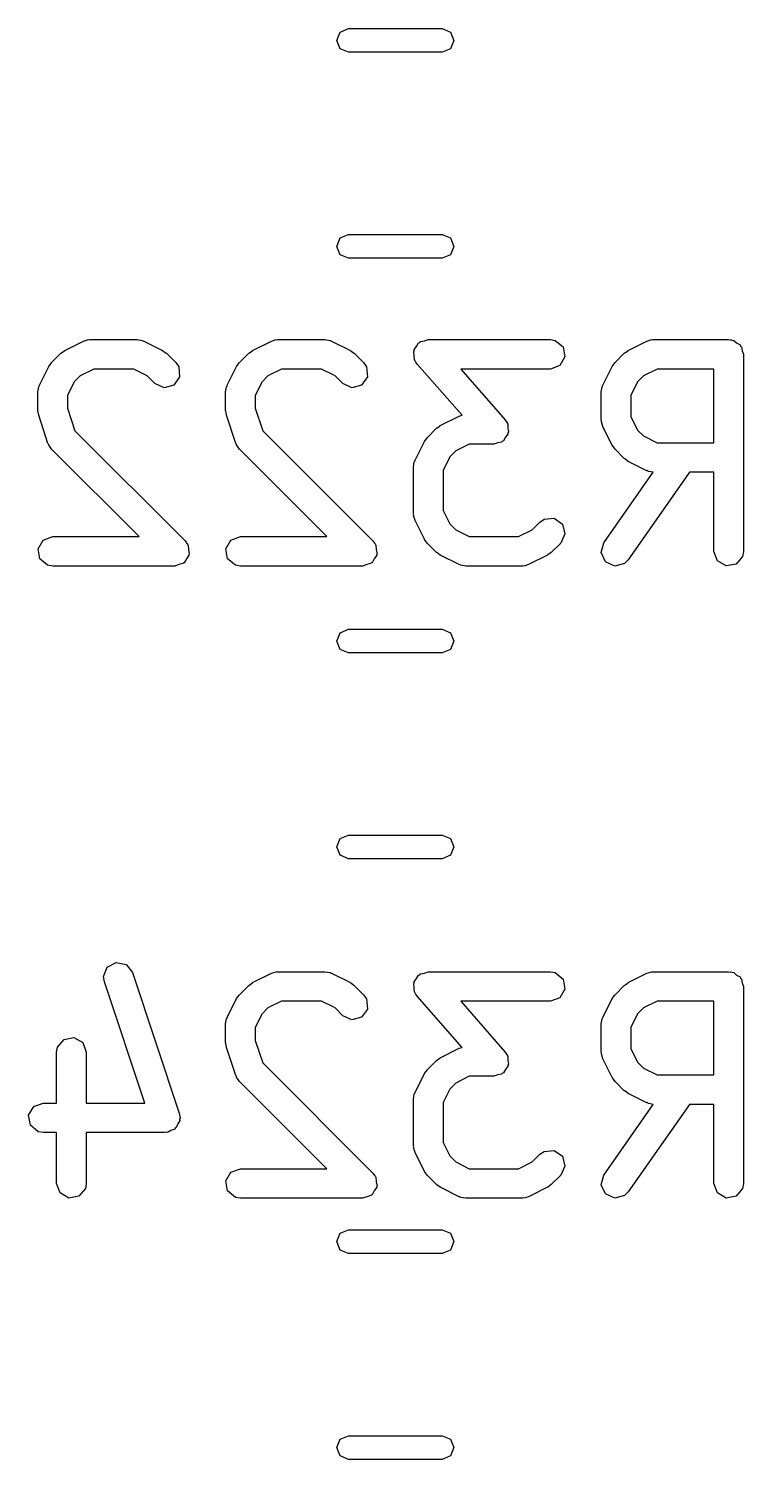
# Model space of a CAD drawing. Extents: x 109 to 192, y -153 to -42.
# Drawn here: x 148.25 to 151.88, y -97.1 to -89.84 of the extents above; entities that cross this region are included whole.
import ezdxf

# ---------------------------------------------------------------- set-up
doc = ezdxf.new("R2010")
doc.units = 0
doc.layers.add('BLACK', color=7, linetype='CONTINUOUS')

msp = doc.modelspace()

# ---------------------------------------------------------------- linework, layer by layer
at = {"layer": 'BLACK', "linetype": 'CONTINUOUS'}
for p, q in [((149.817, -89.9015), (149.834, -89.8591)), ((149.834, -89.8591), (149.877, -89.8415)), ((149.877, -89.8415), (150.351, -89.8415)), ((150.351, -89.8415), (150.394, -89.8591)), ((150.394, -89.8591), (150.411, -89.9015)), ((149.834, -89.9439), (149.817, -89.9015)), ((149.877, -89.9615), (149.834, -89.9439)), ((150.351, -89.9615), (149.877, -89.9615)), ((150.394, -89.9439), (150.351, -89.9615)), ((150.411, -89.9015), (150.394, -89.9439)), ((149.817, -90.9465), (149.834, -90.9041)), ((149.834, -90.9041), (149.877, -90.8865)), ((149.877, -90.8865), (150.351, -90.8865)), ((150.351, -90.8865), (150.394, -90.9041)), ((150.394, -90.9041), (150.411, -90.9465)), ((149.834, -90.9889), (149.817, -90.9465)), ((150.411, -90.9465), (150.394, -90.9889)), ((149.877, -91.0065), (149.834, -90.9889)), ((150.351, -91.0065), (149.877, -91.0065)), ((150.394, -90.9889), (150.351, -91.0065)), ((148.418, -91.489), (148.436, -91.4761)), ((148.436, -91.4761), (148.438, -91.4749)), ((148.438, -91.4749), (148.533, -91.4273)), ((148.533, -91.4273), (148.558, -91.4199)), ((148.558, -91.4199), (148.562, -91.4209)), ((148.562, -91.4209), (148.566, -91.4194)), ((148.566, -91.4194), (148.804, -91.4194)), ((148.804, -91.4194), (148.83, -91.4239)), ((148.83, -91.4239), (148.834, -91.4268)), ((148.834, -91.4268), (148.838, -91.4273)), ((148.838, -91.4273), (148.933, -91.4749)), ((148.933, -91.4749), (148.951, -91.4883)), ((148.951, -91.4883), (148.953, -91.489)), ((149.37, -91.489), (149.389, -91.4761)), ((149.389, -91.4761), (149.39, -91.4749)), ((149.39, -91.4749), (149.485, -91.4273)), ((149.485, -91.4273), (149.51, -91.4199)), ((149.51, -91.4199), (149.515, -91.4209)), ((149.515, -91.4209), (149.519, -91.4194)), ((149.519, -91.4194), (149.757, -91.4194)), ((149.757, -91.4194), (149.783, -91.4239)), ((149.783, -91.4239), (149.786, -91.4268)), ((149.786, -91.4268), (149.79, -91.4273)), ((149.79, -91.4273), (149.886, -91.4749)), ((149.886, -91.4749), (149.904, -91.4883)), ((149.904, -91.4883), (149.905, -91.489)), ((150.207, -91.4814), (150.21, -91.4762)), ((150.21, -91.5013), (150.207, -91.4814)), ((150.21, -91.4702), (150.222, -91.4544)), ((150.21, -91.4762), (150.21, -91.4702)), ((150.222, -91.4544), (150.232, -91.4369)), ((150.232, -91.4369), (150.238, -91.4349)), ((150.238, -91.4349), (150.242, -91.4302)), ((150.242, -91.4302), (150.262, -91.4263)), ((150.262, -91.4263), (150.281, -91.4194)), ((150.281, -91.4194), (150.9, -91.4194)), ((150.9, -91.4194), (150.925, -91.4239)), ((150.925, -91.4239), (150.965, -91.4569)), ((150.965, -91.4569), (150.974, -91.5074)), ((151.275, -91.489), (151.294, -91.4761)), ((151.294, -91.4761), (151.295, -91.4749)), ((151.295, -91.4749), (151.39, -91.4273)), ((151.39, -91.4273), (151.415, -91.4199)), ((151.415, -91.4199), (151.419, -91.4209)), ((151.419, -91.4209), (151.424, -91.4194)), ((151.424, -91.4194), (151.804, -91.4194)), ((151.804, -91.4194), (151.814, -91.4211)), ((151.814, -91.4211), (151.817, -91.4205)), ((151.817, -91.4205), (151.82, -91.4222)), ((151.82, -91.4222), (151.83, -91.4239)), ((151.83, -91.4239), (151.845, -91.4364)), ((151.845, -91.4364), (151.862, -91.4462)), ((151.862, -91.4462), (151.864, -91.4525)), ((151.864, -91.4525), (151.869, -91.4569)), ((151.869, -91.4569), (151.873, -91.4761)), ((151.873, -91.4761), (151.879, -91.4944)), ((148.309, -91.6513), (148.356, -91.5561)), ((148.356, -91.5561), (148.37, -91.5381)), ((148.37, -91.5366), (148.418, -91.489)), ((148.37, -91.5381), (148.37, -91.5366)), ((148.953, -91.489), (149, -91.5366)), ((149, -91.5366), (149.015, -91.5579)), ((149.015, -91.5579), (149.02, -91.609)), ((149.261, -91.6513), (149.309, -91.5561)), ((149.309, -91.5561), (149.322, -91.5381)), ((149.322, -91.5381), (149.323, -91.5366)), ((149.323, -91.5366), (149.37, -91.489)), ((149.905, -91.489), (149.953, -91.5366)), ((149.953, -91.5366), (149.968, -91.5579)), ((149.968, -91.5579), (149.972, -91.609)), ((150.211, -91.5215), (150.21, -91.5013)), ((150.215, -91.5288), (150.211, -91.5215)), ((150.216, -91.5319), (150.215, -91.5288)), ((150.218, -91.5341), (150.216, -91.5319)), ((150.224, -91.5438), (150.218, -91.5341)), ((150.452, -91.804), (150.224, -91.5438)), ((150.948, -91.5518), (150.9, -91.5694)), ((150.974, -91.5074), (150.948, -91.5518)), ((151.166, -91.6513), (151.214, -91.5561)), ((151.214, -91.5561), (151.227, -91.5381)), ((151.227, -91.5381), (151.228, -91.5366)), ((151.228, -91.5366), (151.275, -91.489)), ((151.879, -91.4944), (151.879, -92.4944)), ((148.516, -91.6036), (148.485, -91.634)), ((148.584, -91.5694), (148.516, -91.6036)), ((148.787, -91.5694), (148.584, -91.5694)), ((148.855, -91.6036), (148.787, -91.5694)), ((148.894, -91.6427), (148.855, -91.6036)), ((149.02, -91.609), (148.99, -91.6511)), ((149.468, -91.6036), (149.438, -91.634)), ((149.536, -91.5694), (149.468, -91.6036)), ((149.739, -91.5694), (149.536, -91.5694)), ((149.808, -91.6036), (149.739, -91.5694)), ((149.847, -91.6427), (149.808, -91.6036)), ((149.972, -91.609), (149.943, -91.6511)), ((150.9, -91.5694), (150.446, -91.5694)), ((150.446, -91.5694), (150.67, -91.8259)), ((151.373, -91.6036), (151.342, -91.634)), ((151.441, -91.5694), (151.373, -91.6036)), ((151.729, -91.5694), (151.441, -91.5694)), ((151.729, -91.9432), (151.729, -91.5694)), ((148.301, -91.6849), (148.305, -91.6592)), ((148.301, -91.7801), (148.301, -91.6849)), ((148.305, -91.6592), (148.308, -91.6558)), ((148.308, -91.6558), (148.309, -91.6513)), ((148.485, -91.634), (148.451, -91.7026)), ((148.451, -91.7026), (148.451, -91.7679)), ((148.941, -91.6643), (148.894, -91.6427)), ((148.99, -91.6511), (148.941, -91.6643)), ((149.253, -91.6849), (149.258, -91.6592)), ((149.253, -91.7801), (149.253, -91.6849)), ((149.258, -91.6592), (149.261, -91.6558)), ((149.261, -91.6558), (149.261, -91.6513)), ((149.438, -91.634), (149.403, -91.7026)), ((149.403, -91.7026), (149.403, -91.7679)), ((149.893, -91.6643), (149.847, -91.6427)), ((149.943, -91.6511), (149.893, -91.6643)), ((151.158, -91.6849), (151.163, -91.6592)), ((151.158, -91.8277), (151.158, -91.6849)), ((151.163, -91.6592), (151.165, -91.6558)), ((151.165, -91.6558), (151.166, -91.6513)), ((151.342, -91.634), (151.308, -91.7026)), ((151.308, -91.7026), (151.308, -91.81)), ((148.451, -91.7679), (148.489, -91.8824)), ((149.403, -91.7679), (149.441, -91.8824)), ((148.301, -91.7816), (148.301, -91.7801)), ((148.305, -91.8038), (148.301, -91.7816)), ((148.352, -91.9467), (148.305, -91.8038)), ((149.254, -91.7816), (149.253, -91.7801)), ((149.257, -91.8038), (149.254, -91.7816)), ((149.305, -91.9467), (149.257, -91.8038)), ((150.342, -91.8559), (150.438, -91.8083)), ((150.438, -91.8083), (150.452, -91.804)), ((150.67, -91.8259), (150.676, -91.8356)), ((150.676, -91.8356), (150.679, -91.8378)), ((150.679, -91.8378), (150.679, -91.8409)), ((150.679, -91.8409), (150.684, -91.8482)), ((150.684, -91.8482), (150.684, -91.8684)), ((151.16, -91.8319), (151.158, -91.8277)), ((151.159, -91.8363), (151.16, -91.8319)), ((151.166, -91.8613), (151.159, -91.8363)), ((151.308, -91.81), (151.342, -91.8785)), ((148.489, -91.8824), (149.048, -92.4413)), ((149.441, -91.8824), (150, -92.4413)), ((150.261, -91.937), (150.275, -91.919)), ((150.275, -91.9175), (150.323, -91.8699)), ((150.275, -91.919), (150.275, -91.9175)), ((150.323, -91.8699), (150.341, -91.8571)), ((150.341, -91.8571), (150.342, -91.8559)), ((150.672, -91.9153), (150.662, -91.9328)), ((150.685, -91.8995), (150.672, -91.9153)), ((150.684, -91.8684), (150.688, -91.8884)), ((150.688, -91.8884), (150.685, -91.8935)), ((150.685, -91.8935), (150.685, -91.8995)), ((151.214, -91.9565), (151.166, -91.8613)), ((151.342, -91.8785), (151.373, -91.9089)), ((151.373, -91.9089), (151.441, -91.9432)), ((148.355, -91.9502), (148.352, -91.9467)), ((148.356, -91.9546), (148.355, -91.9502)), ((148.37, -91.976), (148.356, -91.9546)), ((148.814, -92.4194), (148.37, -91.976)), ((149.308, -91.9502), (149.305, -91.9467)), ((149.308, -91.9546), (149.308, -91.9502)), ((149.323, -91.976), (149.308, -91.9546)), ((149.766, -92.4194), (149.323, -91.976)), ((150.214, -92.0323), (150.261, -91.937)), ((150.42, -91.9846), (150.39, -92.015)), ((150.489, -91.9503), (150.42, -91.9846)), ((150.614, -91.9503), (150.489, -91.9503)), ((150.633, -91.9434), (150.614, -91.9503)), ((150.653, -91.9395), (150.633, -91.9434)), ((150.657, -91.9348), (150.653, -91.9395)), ((150.662, -91.9328), (150.657, -91.9348)), ((151.215, -91.9576), (151.214, -91.9565)), ((151.228, -91.976), (151.215, -91.9576)), ((151.275, -92.0236), (151.228, -91.976)), ((151.441, -91.9432), (151.729, -91.9432)), ((150.206, -92.0658), (150.21, -92.0402)), ((150.206, -92.3039), (150.206, -92.0658)), ((150.21, -92.0402), (150.213, -92.0367)), ((150.213, -92.0367), (150.214, -92.0323)), ((150.39, -92.015), (150.356, -92.0835)), ((151.277, -92.0243), (151.275, -92.0236)), ((151.295, -92.0377), (151.277, -92.0243)), ((151.39, -92.0853), (151.295, -92.0377)), ((150.356, -92.0835), (150.356, -92.2862)), ((151.172, -92.4514), (151.422, -92.093)), ((151.605, -92.0932), (151.294, -92.5374)), ((151.394, -92.0858), (151.39, -92.0853)), ((151.398, -92.0887), (151.394, -92.0858)), ((151.422, -92.093), (151.398, -92.0887)), ((151.729, -92.0932), (151.605, -92.0932)), ((151.729, -92.4944), (151.729, -92.0932)), ((150.356, -92.2862), (150.39, -92.3547)), ((150.207, -92.3081), (150.206, -92.3039)), ((150.206, -92.3125), (150.207, -92.3081)), ((150.214, -92.3374), (150.206, -92.3125)), ((150.261, -92.4327), (150.214, -92.3374)), ((150.39, -92.3547), (150.42, -92.3851)), ((150.808, -92.3851), (150.847, -92.3461)), ((150.847, -92.3461), (150.868, -92.3312)), ((150.868, -92.3312), (150.919, -92.3267)), ((150.919, -92.3267), (150.961, -92.3561)), ((150.961, -92.3561), (150.974, -92.4057)), ((148.328, -92.4369), (148.376, -92.4194)), ((148.376, -92.4194), (148.814, -92.4194)), ((149.28, -92.4369), (149.328, -92.4194)), ((149.328, -92.4194), (149.766, -92.4194)), ((150.42, -92.3851), (150.489, -92.4194)), ((150.489, -92.4194), (150.739, -92.4194)), ((150.739, -92.4194), (150.808, -92.3851)), ((150.974, -92.4057), (150.953, -92.4522)), ((148.302, -92.4814), (148.328, -92.4369)), ((148.311, -92.5319), (148.302, -92.4814)), ((149.048, -92.4413), (149.057, -92.4548)), ((149.057, -92.4548), (149.06, -92.4569)), ((149.06, -92.4569), (149.06, -92.4589)), ((149.06, -92.4589), (149.063, -92.4627)), ((149.063, -92.4627), (149.065, -92.4852)), ((149.065, -92.4852), (149.069, -92.5074)), ((149.254, -92.4814), (149.28, -92.4369)), ((149.263, -92.5319), (149.254, -92.4814)), ((150, -92.4413), (150.01, -92.4548)), ((150.01, -92.4548), (150.012, -92.4569)), ((150.012, -92.4569), (150.013, -92.4589)), ((150.013, -92.4589), (150.015, -92.4627)), ((150.015, -92.4627), (150.017, -92.4852)), ((150.017, -92.4852), (150.021, -92.5074)), ((150.262, -92.4338), (150.261, -92.4327)), ((150.275, -92.4522), (150.262, -92.4338)), ((150.323, -92.4998), (150.275, -92.4522)), ((150.324, -92.5005), (150.323, -92.4998)), ((150.342, -92.5138), (150.324, -92.5005)), ((150.905, -92.4998), (150.887, -92.5127)), ((150.953, -92.4522), (150.905, -92.4998)), ((151.158, -92.5009), (151.172, -92.4514)), ((151.18, -92.5474), (151.158, -92.5009)), ((151.747, -92.5426), (151.729, -92.4944)), ((151.879, -92.4944), (151.875, -92.52)), ((148.35, -92.5649), (148.311, -92.5319)), ((148.376, -92.5694), (148.35, -92.5649)), ((148.995, -92.5694), (148.376, -92.5694)), ((149.016, -92.5617), (148.995, -92.5694)), ((149.038, -92.5558), (149.016, -92.5617)), ((149.04, -92.553), (149.038, -92.5558)), ((149.043, -92.5518), (149.04, -92.553)), ((149.054, -92.5323), (149.043, -92.5518)), ((149.067, -92.5138), (149.054, -92.5323)), ((149.069, -92.5074), (149.067, -92.5104)), ((149.067, -92.5104), (149.067, -92.5138)), ((149.303, -92.5649), (149.263, -92.5319)), ((149.328, -92.5694), (149.303, -92.5649)), ((149.947, -92.5694), (149.328, -92.5694)), ((149.969, -92.5617), (149.947, -92.5694)), ((149.99, -92.5558), (149.969, -92.5617)), ((149.992, -92.553), (149.99, -92.5558)), ((149.996, -92.5518), (149.992, -92.553)), ((150.007, -92.5323), (149.996, -92.5518)), ((150.02, -92.5138), (150.007, -92.5323)), ((150.021, -92.5074), (150.019, -92.5104)), ((150.019, -92.5104), (150.02, -92.5138)), ((150.438, -92.5615), (150.342, -92.5138)), ((150.442, -92.562), (150.438, -92.5615)), ((150.445, -92.5649), (150.442, -92.562)), ((150.471, -92.5694), (150.445, -92.5649)), ((150.757, -92.5694), (150.471, -92.5694)), ((150.761, -92.5678), (150.757, -92.5694)), ((150.765, -92.5689), (150.761, -92.5678)), ((150.79, -92.5615), (150.765, -92.5689)), ((150.886, -92.5138), (150.79, -92.5615)), ((150.887, -92.5127), (150.886, -92.5138)), ((151.227, -92.5691), (151.18, -92.5474)), ((151.276, -92.5558), (151.227, -92.5691)), ((151.294, -92.5374), (151.276, -92.5558)), ((151.791, -92.5682), (151.747, -92.5426)), ((151.842, -92.5593), (151.791, -92.5682)), ((151.875, -92.52), (151.842, -92.5593)), ((149.817, -92.9495), (149.834, -92.9071)), ((149.834, -92.9071), (149.877, -92.8895)), ((149.877, -92.8895), (150.351, -92.8895)), ((150.351, -92.8895), (150.394, -92.9071)), ((150.394, -92.9071), (150.411, -92.9495)), ((149.834, -92.9919), (149.817, -92.9495)), ((149.877, -93.0095), (149.834, -92.9919)), ((150.351, -93.0095), (149.877, -93.0095)), ((150.394, -92.9919), (150.351, -93.0095)), ((150.411, -92.9495), (150.394, -92.9919)), ((149.817, -93.9945), (149.834, -93.9521)), ((149.834, -93.9521), (149.877, -93.9345)), ((149.877, -93.9345), (150.351, -93.9345)), ((150.351, -93.9345), (150.394, -93.9521)), ((150.394, -93.9521), (150.411, -93.9945)), ((149.834, -94.0369), (149.817, -93.9945)), ((150.411, -93.9945), (150.394, -94.0369)), ((149.877, -94.0545), (149.834, -94.0369)), ((150.351, -94.0545), (149.877, -94.0545)), ((150.394, -94.0369), (150.351, -94.0545)), ((148.634, -94.6527), (148.653, -94.605)), ((148.653, -94.605), (148.698, -94.5806)), ((148.698, -94.5806), (148.748, -94.5909)), ((148.748, -94.5909), (148.78, -94.631)), ((148.638, -94.6785), (148.634, -94.6527)), ((148.843, -95.294), (148.638, -94.6785)), ((148.78, -94.631), (149.018, -95.3453)), ((149.389, -94.6841), (149.39, -94.6829)), ((149.39, -94.6829), (149.485, -94.6353)), ((149.485, -94.6353), (149.51, -94.6279)), ((149.51, -94.6279), (149.515, -94.6289)), ((149.515, -94.6289), (149.519, -94.6274)), ((149.519, -94.6274), (149.757, -94.6274)), ((149.757, -94.6274), (149.783, -94.6319)), ((149.783, -94.6319), (149.786, -94.6348)), ((149.786, -94.6348), (149.79, -94.6353)), ((149.79, -94.6353), (149.886, -94.6829)), ((149.886, -94.6829), (149.904, -94.6963)), ((150.21, -94.6782), (150.222, -94.6624)), ((150.21, -94.6842), (150.21, -94.6782)), ((150.222, -94.6624), (150.232, -94.6449)), ((150.232, -94.6449), (150.238, -94.6429)), ((150.238, -94.6429), (150.242, -94.6382)), ((150.242, -94.6382), (150.262, -94.6343)), ((150.262, -94.6343), (150.281, -94.6274)), ((150.281, -94.6274), (150.9, -94.6274)), ((150.9, -94.6274), (150.925, -94.6319)), ((150.925, -94.6319), (150.965, -94.6649)), ((150.965, -94.6649), (150.974, -94.7154)), ((151.294, -94.6841), (151.295, -94.6829)), ((151.295, -94.6829), (151.39, -94.6353)), ((151.39, -94.6353), (151.415, -94.6279)), ((151.415, -94.6279), (151.419, -94.6289)), ((151.419, -94.6289), (151.424, -94.6274)), ((151.424, -94.6274), (151.804, -94.6274)), ((151.804, -94.6274), (151.814, -94.6291)), ((151.814, -94.6291), (151.817, -94.6285)), ((151.817, -94.6285), (151.82, -94.6302)), ((151.82, -94.6302), (151.83, -94.6319)), ((151.83, -94.6319), (151.845, -94.6444)), ((151.845, -94.6444), (151.862, -94.6542)), ((151.862, -94.6542), (151.864, -94.6605)), ((151.864, -94.6605), (151.869, -94.6649)), ((151.869, -94.6649), (151.873, -94.6841)), ((149.309, -94.7641), (149.322, -94.7461)), ((149.322, -94.7461), (149.323, -94.7446)), ((149.323, -94.7446), (149.37, -94.697)), ((149.37, -94.697), (149.389, -94.6841)), ((149.904, -94.6963), (149.905, -94.697)), ((149.905, -94.697), (149.953, -94.7446)), ((149.953, -94.7446), (149.968, -94.7659)), ((150.207, -94.6894), (150.21, -94.6842)), ((150.21, -94.7093), (150.207, -94.6894)), ((150.211, -94.7295), (150.21, -94.7093)), ((150.215, -94.7368), (150.211, -94.7295)), ((150.216, -94.7399), (150.215, -94.7368)), ((150.218, -94.7421), (150.216, -94.7399)), ((150.224, -94.7518), (150.218, -94.7421)), ((150.452, -95.012), (150.224, -94.7518)), ((150.974, -94.7154), (150.948, -94.7598)), ((151.214, -94.7641), (151.227, -94.7461)), ((151.227, -94.7461), (151.228, -94.7446)), ((151.228, -94.7446), (151.275, -94.697)), ((151.275, -94.697), (151.294, -94.6841)), ((151.873, -94.6841), (151.879, -94.7024)), ((151.879, -94.7024), (151.879, -95.7024)), ((149.261, -94.8593), (149.309, -94.7641)), ((149.468, -94.8116), (149.438, -94.842)), ((149.536, -94.7774), (149.468, -94.8116)), ((149.739, -94.7774), (149.536, -94.7774)), ((149.808, -94.8116), (149.739, -94.7774)), ((149.847, -94.8507), (149.808, -94.8116)), ((149.972, -94.817), (149.943, -94.8591)), ((149.968, -94.7659), (149.972, -94.817)), ((150.9, -94.7774), (150.446, -94.7774)), ((150.446, -94.7774), (150.67, -95.0339)), ((150.948, -94.7598), (150.9, -94.7774)), ((151.166, -94.8593), (151.214, -94.7641)), ((151.373, -94.8116), (151.342, -94.842)), ((151.441, -94.7774), (151.373, -94.8116)), ((151.729, -94.7774), (151.441, -94.7774)), ((151.729, -95.1512), (151.729, -94.7774)), ((149.253, -94.8929), (149.258, -94.8672)), ((149.253, -94.9881), (149.253, -94.8929)), ((149.258, -94.8672), (149.261, -94.8638)), ((149.261, -94.8638), (149.261, -94.8593)), ((149.438, -94.842), (149.403, -94.9106)), ((149.893, -94.8723), (149.847, -94.8507)), ((149.943, -94.8591), (149.893, -94.8723)), ((151.158, -94.8929), (151.163, -94.8672)), ((151.158, -95.0357), (151.158, -94.8929)), ((151.163, -94.8672), (151.165, -94.8638)), ((151.165, -94.8638), (151.166, -94.8593)), ((151.342, -94.842), (151.308, -94.9106)), ((148.401, -95.0101), (148.434, -94.9708)), ((148.434, -94.9708), (148.484, -94.9619)), ((148.484, -94.9619), (148.529, -94.9875)), ((149.403, -94.9106), (149.403, -94.9759)), ((151.308, -94.9106), (151.308, -95.018)), ((148.396, -95.0357), (148.401, -95.0101)), ((148.396, -95.294), (148.396, -95.0357)), ((148.529, -94.9875), (148.546, -95.0357)), ((148.546, -95.0357), (148.546, -95.294)), ((149.254, -94.9896), (149.253, -94.9881)), ((149.257, -95.0118), (149.254, -94.9896)), ((149.305, -95.1547), (149.257, -95.0118)), ((149.403, -94.9759), (149.441, -95.0904)), ((150.342, -95.0639), (150.438, -95.0163)), ((150.438, -95.0163), (150.452, -95.012)), ((150.67, -95.0339), (150.676, -95.0436)), ((150.676, -95.0436), (150.679, -95.0458)), ((150.679, -95.0458), (150.679, -95.0489)), ((151.16, -95.0399), (151.158, -95.0357)), ((151.159, -95.0443), (151.16, -95.0399)), ((151.166, -95.0693), (151.159, -95.0443)), ((151.308, -95.018), (151.342, -95.0865)), ((149.441, -95.0904), (150, -95.6493)), ((150.275, -95.1255), (150.323, -95.0779)), ((150.323, -95.0779), (150.341, -95.0651)), ((150.341, -95.0651), (150.342, -95.0639)), ((150.685, -95.1075), (150.672, -95.1233)), ((150.679, -95.0489), (150.684, -95.0562)), ((150.684, -95.0562), (150.684, -95.0764)), ((150.684, -95.0764), (150.688, -95.0964)), ((150.688, -95.0964), (150.685, -95.1015)), ((150.685, -95.1015), (150.685, -95.1075)), ((151.214, -95.1645), (151.166, -95.0693)), ((151.342, -95.0865), (151.373, -95.1169)), ((151.373, -95.1169), (151.441, -95.1512)), ((149.308, -95.1582), (149.305, -95.1547)), ((149.308, -95.1626), (149.308, -95.1582)), ((149.323, -95.184), (149.308, -95.1626)), ((149.766, -95.6274), (149.323, -95.184)), ((150.214, -95.2403), (150.261, -95.145)), ((150.261, -95.145), (150.275, -95.127)), ((150.275, -95.127), (150.275, -95.1255)), ((150.489, -95.1583), (150.42, -95.1926)), ((150.614, -95.1583), (150.489, -95.1583)), ((150.633, -95.1514), (150.614, -95.1583)), ((150.653, -95.1475), (150.633, -95.1514)), ((150.657, -95.1428), (150.653, -95.1475)), ((150.662, -95.1408), (150.657, -95.1428)), ((150.672, -95.1233), (150.662, -95.1408)), ((151.215, -95.1656), (151.214, -95.1645)), ((151.228, -95.184), (151.215, -95.1656)), ((151.275, -95.2316), (151.228, -95.184)), ((151.441, -95.1512), (151.729, -95.1512)), ((150.206, -95.2738), (150.21, -95.2482)), ((150.21, -95.2482), (150.213, -95.2447)), ((150.213, -95.2447), (150.214, -95.2403)), ((150.39, -95.223), (150.356, -95.2915)), ((150.42, -95.1926), (150.39, -95.223)), ((151.277, -95.2323), (151.275, -95.2316)), ((151.295, -95.2457), (151.277, -95.2323)), ((151.39, -95.2933), (151.295, -95.2457)), ((148.254, -95.356), (148.28, -95.3116)), ((148.28, -95.3116), (148.328, -95.294)), ((148.328, -95.294), (148.396, -95.294)), ((148.546, -95.294), (148.843, -95.294)), ((150.206, -95.5119), (150.206, -95.2738)), ((150.356, -95.2915), (150.356, -95.4942)), ((151.172, -95.6594), (151.422, -95.301)), ((151.605, -95.3012), (151.294, -95.7454)), ((151.394, -95.2938), (151.39, -95.2933)), ((151.398, -95.2967), (151.394, -95.2938)), ((151.422, -95.301), (151.398, -95.2967)), ((151.729, -95.3012), (151.605, -95.3012)), ((151.729, -95.7024), (151.729, -95.3012)), ((148.263, -95.4065), (148.254, -95.356)), ((148.303, -95.4395), (148.263, -95.4065)), ((149.011, -95.3998), (149.003, -95.4188)), ((149.021, -95.3821), (149.011, -95.3998)), ((149.018, -95.3453), (149.022, -95.3711)), ((149.022, -95.3711), (149.02, -95.3764)), ((149.02, -95.3764), (149.021, -95.3821)), ((148.328, -95.444), (148.303, -95.4395)), ((148.396, -95.444), (148.328, -95.444)), ((148.396, -95.7024), (148.396, -95.444)), ((148.947, -95.444), (148.546, -95.444)), ((148.546, -95.444), (148.546, -95.7024)), ((148.953, -95.4421), (148.947, -95.444)), ((148.958, -95.4432), (148.953, -95.4421)), ((148.976, -95.4335), (148.958, -95.4432)), ((148.996, -95.4265), (148.976, -95.4335)), ((148.998, -95.4215), (148.996, -95.4265)), ((149.003, -95.4188), (148.998, -95.4215)), ((150.207, -95.5161), (150.206, -95.5119)), ((150.206, -95.5205), (150.207, -95.5161)), ((150.214, -95.5454), (150.206, -95.5205)), ((150.261, -95.6407), (150.214, -95.5454)), ((150.356, -95.4942), (150.39, -95.5627)), ((150.808, -95.5931), (150.847, -95.5541)), ((150.847, -95.5541), (150.868, -95.5392)), ((150.868, -95.5392), (150.919, -95.5347)), ((150.919, -95.5347), (150.961, -95.5641)), ((150.39, -95.5627), (150.42, -95.5931)), ((150.42, -95.5931), (150.489, -95.6274)), ((150.739, -95.6274), (150.808, -95.5931)), ((150.974, -95.6137), (150.953, -95.6602)), ((150.961, -95.5641), (150.974, -95.6137)), ((149.254, -95.6894), (149.28, -95.6449)), ((149.263, -95.7399), (149.254, -95.6894)), ((149.28, -95.6449), (149.328, -95.6274)), ((149.328, -95.6274), (149.766, -95.6274)), ((150, -95.6493), (150.01, -95.6628)), ((150.01, -95.6628), (150.012, -95.6649)), ((150.012, -95.6649), (150.013, -95.6669)), ((150.013, -95.6669), (150.015, -95.6707)), ((150.015, -95.6707), (150.017, -95.6932)), ((150.017, -95.6932), (150.021, -95.7154)), ((150.262, -95.6418), (150.261, -95.6407)), ((150.275, -95.6602), (150.262, -95.6418)), ((150.323, -95.7078), (150.275, -95.6602)), ((150.489, -95.6274), (150.739, -95.6274)), ((150.953, -95.6602), (150.905, -95.7078)), ((151.158, -95.7089), (151.172, -95.6594)), ((148.414, -95.7506), (148.396, -95.7024)), ((148.458, -95.7762), (148.414, -95.7506)), ((148.509, -95.7673), (148.458, -95.7762)), ((148.542, -95.728), (148.509, -95.7673)), ((148.546, -95.7024), (148.542, -95.728)), ((149.303, -95.7729), (149.263, -95.7399)), ((149.969, -95.7697), (149.947, -95.7774)), ((149.99, -95.7638), (149.969, -95.7697)), ((149.992, -95.761), (149.99, -95.7638)), ((149.996, -95.7598), (149.992, -95.761)), ((150.007, -95.7403), (149.996, -95.7598)), ((150.02, -95.7218), (150.007, -95.7403)), ((150.021, -95.7154), (150.019, -95.7184)), ((150.019, -95.7184), (150.02, -95.7218)), ((150.324, -95.7085), (150.323, -95.7078)), ((150.342, -95.7218), (150.324, -95.7085)), ((150.438, -95.7695), (150.342, -95.7218)), ((150.442, -95.77), (150.438, -95.7695)), ((150.445, -95.7729), (150.442, -95.77)), ((150.79, -95.7695), (150.765, -95.7769)), ((150.886, -95.7218), (150.79, -95.7695)), ((150.887, -95.7207), (150.886, -95.7218)), ((150.905, -95.7078), (150.887, -95.7207)), ((151.18, -95.7554), (151.158, -95.7089)), ((151.227, -95.7771), (151.18, -95.7554)), ((151.276, -95.7638), (151.227, -95.7771)), ((151.294, -95.7454), (151.276, -95.7638)), ((151.747, -95.7506), (151.729, -95.7024)), ((151.791, -95.7762), (151.747, -95.7506)), ((151.842, -95.7673), (151.791, -95.7762)), ((151.875, -95.728), (151.842, -95.7673)), ((151.879, -95.7024), (151.875, -95.728)), ((149.328, -95.7774), (149.303, -95.7729)), ((149.947, -95.7774), (149.328, -95.7774)), ((150.471, -95.7774), (150.445, -95.7729)), ((150.757, -95.7774), (150.471, -95.7774)), ((150.761, -95.7758), (150.757, -95.7774)), ((150.765, -95.7769), (150.761, -95.7758)), ((149.817, -95.9975), (149.834, -95.9551)), ((149.834, -95.9551), (149.877, -95.9375)), ((149.877, -95.9375), (150.351, -95.9375)), ((150.351, -95.9375), (150.394, -95.9551)), ((150.394, -95.9551), (150.411, -95.9975)), ((149.834, -96.0399), (149.817, -95.9975)), ((149.877, -96.0575), (149.834, -96.0399)), ((150.351, -96.0575), (149.877, -96.0575)), ((150.394, -96.0399), (150.351, -96.0575)), ((150.411, -95.9975), (150.394, -96.0399)), ((149.817, -97.0425), (149.834, -97.0001)), ((149.834, -97.0001), (149.877, -96.9825)), ((149.877, -96.9825), (150.351, -96.9825)), ((150.351, -96.9825), (150.394, -97.0001)), ((150.394, -97.0001), (150.411, -97.0425)), ((149.834, -97.0849), (149.817, -97.0425)), ((150.411, -97.0425), (150.394, -97.0849)), ((149.877, -97.1025), (149.834, -97.0849)), ((150.351, -97.1025), (149.877, -97.1025)), ((150.394, -97.0849), (150.351, -97.1025))]:
    msp.add_line(p, q, dxfattribs=at)

doc.saveas('drawing.dxf')
